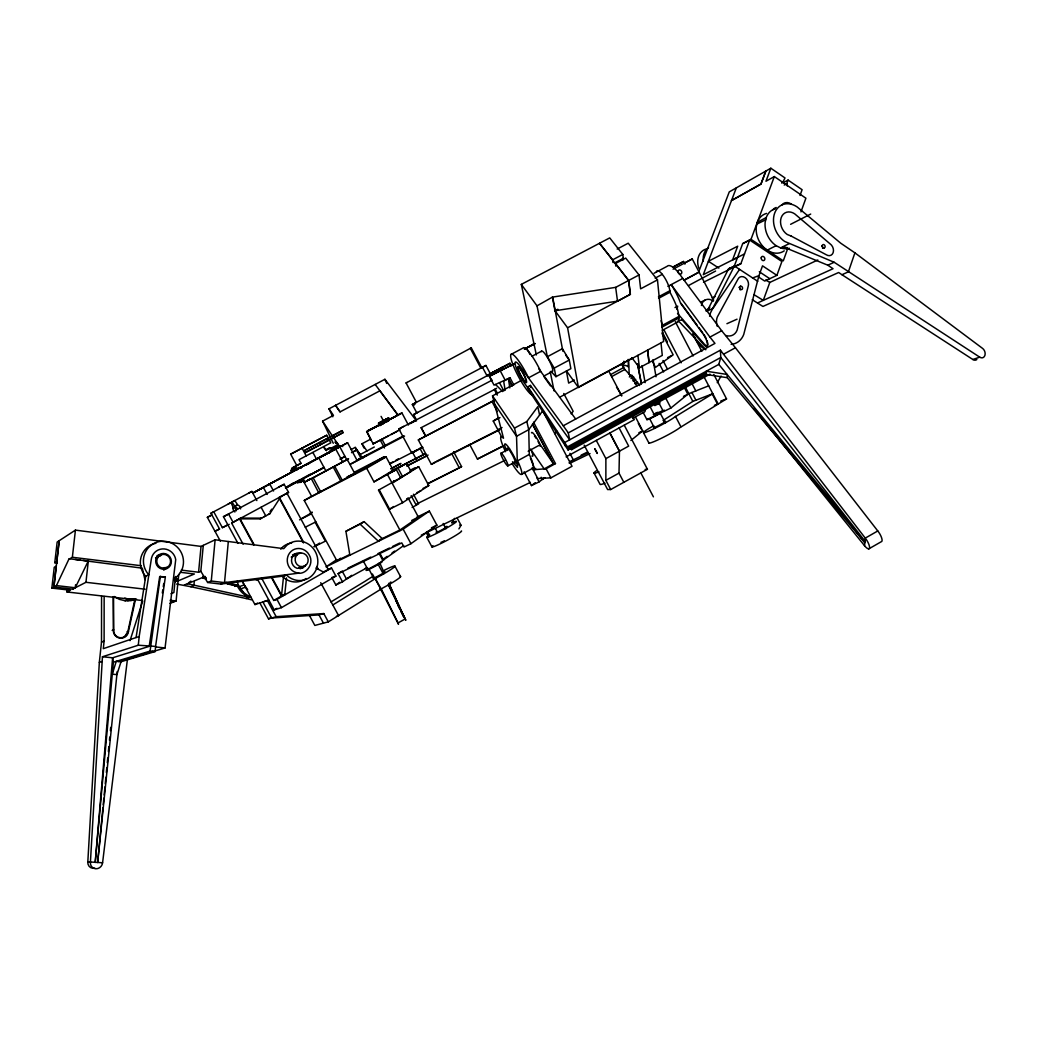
<?xml version="1.0" encoding="UTF-8"?>
<svg xmlns="http://www.w3.org/2000/svg" width="1037" height="1037" viewBox="0 0 1037 1037"><rect width="100%" height="100%" fill="white"/><g stroke="black" fill="none" stroke-linecap="round" stroke-linejoin="round"><path stroke-width="1.5" d="M94.821 868.202A6.365 5.95 -54.6 0 1 87.821 861.838L99.332 662.345L101.509 642.072L101.561 596.119M151.506 652.001L165.052 647.956L175.72 559.643A12.548 12.263 54.7 0 0 151.221 559.824L139.178 636.498L103.298 648.669L104.115 641.151L104.154 596.521M291.151 470.448L291.151 472.211L295.376 469.968L296.491 465.717L292.265 467.959L291.151 470.448L295.376 468.218M624.274 425.248L647.425 469.268L610.715 489.529L605.867 480.338L605.88 458.613L596.275 440.388M623.833 482.283L618.998 473.118L619.452 451.173L609.86 432.973L619.452 451.173M662.215 327.407L662.021 325.514A27.208 7.259 62.2 0 0 661.113 320.692M656.356 272.096A12.898 3.629 62.4 0 1 663.213 275.531A12.898 3.629 62.4 0 1 669.837 290.749L669.98 292.227C674.4 300.795 679.391 310.063 678.807 319.992L677.705 322.066L662.319 330.349M102.443 656.758L112.605 657.795L149.185 646.375L159.685 576.624L165.363 576.844L155.589 646.401L138.284 645.221L102.443 656.758L90.413 862.227A6.403 5.989 -54.9 0 0 95.845 868.773A6.403 5.989 -54.9 0 0 102.585 862.771L127.434 659.208M371.376 440.453L366.865 431.418L372.257 428.553M113.37 662.215L112.605 657.795L95.21 862.447L113.37 662.215L150.067 651.119L160.359 576.326M121.031 661.736L116.909 674.594L112.281 674.206L116.235 661.347L121.031 661.736L155.148 651.547L155.589 646.401M623.496 365.828L623.924 361.213M207.646 582.496L211.276 581.031L215.113 539.797L283.736 548.664L286.912 545.19A19.859 18.718 70 0 1 312.331 547.419A19.859 18.718 70 0 1 313.459 574.031A19.859 18.718 70 0 1 288.247 576.598L286.368 574.744L282.271 576.209L220.777 584.077L207.646 582.496L200.815 571.283L203.291 545.358L215.113 539.797M228.321 541.547L224.523 582.625L220.777 584.077M868.76 548.884L881.23 541.742A8.011 2.528 58.6 0 0 881.644 537.918A8.011 2.528 58.6 0 0 877.782 530.957L865.273 538.112A8.011 2.463 58.7 0 1 869.576 547.769A8.011 2.463 58.7 0 1 864.56 545.721L865.273 538.112L720.391 350.169L568.289 432.909L569.676 439.805L530.4 385.414L527.885 386.762L528.572 389.938L568.082 449.98L706.417 374.513L727.248 377.675L864.845 542.636L849.847 523.698M102.922 807.836L97.647 862.551L117.207 671.535M103.233 804.621L103.856 798.179M104.167 794.964L104.944 786.914M105.255 783.7L105.878 777.27M106.344 772.435L106.811 767.613M107.278 762.778L107.744 757.956M108.366 751.514L108.833 746.692M109.455 740.249L109.766 737.035M110.389 730.605L110.7 727.378M194.269 581.563L193.893 585.477L190.795 586.722L176.614 584.051M181.268 570.104L198.573 572.23L201.048 546.408L203.291 545.358M169.99 603.353L176.096 600.993L178.092 580.668L174.436 580.227M174.099 579.281L178.299 579.061L178.766 574.381M175.46 576.507L173.879 592.555L171.001 593.721M175.525 581.757L175.836 578.698M138.284 645.221L139.178 636.498M131.738 599.334L127.72 600.708M286.51 577.907L284.734 594.927L281.494 595.99L283.581 575.976M75.584 584.738L75.247 587.759L72.577 589.133L53.885 586.994L51.85 588.096L54.248 567.265L56.283 566.059L53.885 586.994L56.452 585.594L75.247 587.759L88.275 561.03L83.478 560.447M72.577 589.133L85.954 582.301L88.417 560.11M144.934 579.657L142.315 568.172L69.116 558.697L56.452 585.594M142.367 600.54L67.003 591.984L67.353 588.847M69.051 559.228L72.357 557.271L75.429 530.114L201.048 546.408M57.346 563.026L54.78 562.715L57.165 542.027L75.429 530.114M53.885 586.994L59.213 540.692L56.802 561.497L54.78 562.715M162.316 592.983L162.796 589.807M163.263 586.644L163.742 583.481M136.067 637.548L145.737 576.183L144.817 575.289A20.221 19.768 54.2 0 1 155.887 543.258M731.124 344.362A21.427 17.188 66.6 0 0 743.736 334.458L758.941 275.648L762.519 265.848L776.894 275.349L781.898 261.518L749.647 240.065L742.673 243.643L733.885 267.196L740.846 263.748L749.647 240.065M134.927 599.127L127.927 631.339A7.181 7.155 -83.3 0 1 120.059 637.729A7.181 7.155 -83.3 0 1 113.707 629.835L113.551 596.664M113.176 596.949L113.383 631.753A7.661 7.635 -83.6 0 0 128.057 633.283L135.458 599.477M775.43 208.696A21.064 16.333 64.6 0 0 766.226 217.563L765.137 222.385A21.064 16.333 64.6 0 0 776.156 245.678L780.563 247.895A21.064 16.333 64.6 0 0 789.429 248.284M766.537 213.415A20.896 16.268 64.6 0 0 757.36 222.242L756.271 227.025A20.896 16.268 64.6 0 0 765.125 248.556A20.896 16.268 64.6 0 0 784.231 250.85M298.06 573.254C306.978 574.278 314.276 563.13 309.246 555.028A12.405 11.705 70 0 0 289.673 552.954A12.405 11.705 70 0 0 296.051 572.593L298.137 572.955M568.082 449.98L567.485 446.882L718.797 364.389L720.78 357.493L720.391 350.169M130.027 640.646L142.73 600.954M854.903 252.847L982.428 348.289A5.289 3.902 70.3 0 1 984.93 355.328A5.289 3.902 70.3 0 1 979.745 357.169L834.176 262.27L784.685 241.44A21.233 16.398 64.7 0 1 774.652 213.181A21.233 16.398 64.7 0 1 797.181 206.972L840.787 243.241L854.903 252.847L848.383 271.85L841.953 274.714L838.661 272.498L762.934 306.446L752.24 299.706M787.64 248.776L783.285 260.831L751.008 239.34L742.699 243.617M800.966 211.872L805.905 198.21L774.328 176.562L765.98 181.242L770.841 168.227L784.996 177.949L783.194 181.592A3.526 2.709 63.5 0 0 781.665 183.056M800.007 195.475L802.094 189.706L788.068 180.075L783.039 182.836M817.804 259.989L769.804 282.427L763.297 300.367L757.58 302.96M784.218 185.053L786.746 183.666L788.068 180.075M751.008 239.34L774.328 176.562M770.841 168.227L736.322 187.878L703.28 274.688L744.488 253.935M698.562 272.251L729.27 191.884L736.322 187.878M739.562 269.361L713.002 308.365L707.143 311.1L728.635 268.764L740.846 263.748M734.533 265.822L710.63 312.565A21.427 17.188 66.6 0 0 709.593 316.246M757.749 281.299L752.629 277.942L758.941 275.648M676.98 309.454L677.679 306.148L674.996 307.587M334.886 442.099L335.91 443.136M717.228 382.692L721.117 376.042M458.911 528.87L461.037 525.292L457.239 518.189M382.692 423.252L366.554 431.794L401.928 412.959L408.384 425.027M269.996 511.798L271.694 509.167M253.663 544.853L239.521 518.85L260.157 518.863L269.879 513.691L280.91 496.554L279.316 497.332L303.763 542.468M454.634 518.344L451.691 522.933L453.208 522.272A16.838 1.283 -28.2 0 1 452.612 524.463A16.838 1.283 -28.2 0 1 433.635 534.82A16.838 1.283 -28.2 0 1 427.866 536.103L429.707 534.807L427.011 531.916L429.681 530.464M707.143 311.1L709.801 307.211M401.928 412.959L381.629 423.848M512.472 461.75L517.489 467.415L516.53 436.279L514.508 428.125L526.822 421.515L537.775 406.724L539.616 415.007M542.468 411.158L528.74 429.681L516.53 436.279L494.688 404.184L492.523 395.875L520.743 380.76M373.981 578.983L368.783 568.743M554.756 433.635L556.804 431.159M571.115 413.789L573.163 411.3L563.752 393.477M280.729 549.156L282.842 546.849A19.729 18.627 70.1 0 1 291.656 542.947M713.832 374.474L726.535 398.895L679.805 427.711A18.147 1.607 -27.5 0 1 660.517 438.677A18.147 1.607 -27.5 0 1 649.058 442.566M704.253 377.287L712.795 393.697L674.348 417.276A18.16 1.478 -27.5 0 1 647.944 431.431A18.16 1.478 -27.5 0 1 653.725 425.74M630.872 440.492L642.759 430.861L635.474 416.978M659.169 403.458L663.447 411.624L670.9 408.008L687.842 394.254L684.251 387.397M502.038 367.539L501.26 367.915M188.578 582.846L190.886 581.096M524.139 471.77L531.462 485.575L539.059 481.907L544.671 477.642M531.462 485.575L535.261 482.698M373.372 577.35C369.859 581.29 391.779 568.652 382.744 572.126M332.073 578.011L335.858 584.985L342.495 581.809L338.114 573.72L401.773 542.895L404.002 547.043L410.963 543.686L436.888 525.15L429.357 511.098L416.563 517.359M383.586 558.93L387.216 556.35M379.749 554.691L382.822 560.395L403.717 545.54M381.201 561.73L383.509 560.084L379.685 552.98M392.064 552.902L394.643 551.075M436.616 531.631C432.675 535.39 453.156 523.957 445.314 526.874M342.495 581.809L351.737 575.315M335.858 584.985L339.812 582.224M338.114 573.72L340.771 571.88M336.701 559.669L326.033 566.837L403.16 529.155L429.357 511.098M654.256 426.557C649.486 430.886 671.911 418.831 663.732 421.553M340.667 558.204L336.662 560.9L349.547 554.601M412.143 507.456L418.611 503.865L413.439 494.221M368.589 568.976L379.698 563.013L378.933 563.143M469.878 444.821L477.448 459.041L502.686 446.079M428.151 483.696L461.582 466.637L453.597 451.678M394.566 480.714L393.529 481.401L395.019 480.714M379.192 489.775L389.627 509.167L402.628 502.699L428.774 485.549L418.689 466.702L410.121 471.044M373.527 443.538L372.944 443.927L397.417 431.133M389.627 509.167L393.658 506.536M360.137 524.203L364.091 521.65L382.277 538.605L378.401 541.249L360.137 524.203L345.917 531.294L349.871 555.184M345.917 531.294L364.091 521.65M314.185 546.551L319.565 543.103M663.006 420.491L692.846 401.41L712.795 393.697L718.135 403.924L714.389 405.324M467.946 445.858L471.459 443.629L436.434 461.361M309.454 615.537L314.846 625.441L328.301 621.863L383.275 587.707A18.303 1.646 -28.5 0 0 400.308 576.326M400.152 530.529L378.453 490.151L400.723 477.785L396.341 469.618L387.734 474L406.66 463.345L411.015 471.472L400.075 477.927M494.442 400.101L418.339 439.947L431.392 464.369L435.034 462.061M659.558 413.387L649.486 418.417L654.619 428.281M353.539 474.065L356.132 472.859L311.644 496.321L304.126 482.412L305.008 481.868M332.799 604.973L377.611 577.22A18.316 1.517 -28.5 0 0 394.669 566.695A18.316 1.517 -28.5 0 0 384.273 570.285M398.273 458.911L395.628 460.454M392.155 483.203L418.689 466.702M501.402 436.434L493.249 421.022L498.447 417.781M173.762 578.75L176.199 577.259A20.351 19.872 54.7 0 0 178.921 548.923A20.351 19.872 54.7 0 0 150.741 545.514A20.351 19.872 54.7 0 0 147.954 573.837L148.887 574.744L145.737 576.183M373.994 481.868L393.23 470.202L386.075 456.889L366.67 468.244L373.994 481.868L396.341 469.618M544.956 477.824L542.325 479.431L541.184 477.266M318.022 458.121L335.599 448.814L342.677 461.906L311.541 478.731M416.304 450.356L411.793 453.078L398.908 429.007L403.639 426.363M393.723 481.272L394.462 480.844M300.937 518.915L311.515 512.978M312.228 512.161L309.622 513.717L311.994 512.511M330.946 601.94L365.737 580.889A18.316 1.517 -28.5 0 1 372.076 576.909M418.339 439.947L494.779 400.23M406.945 499.147L407.93 498.499L406.854 498.966M367.966 466.248L384.429 456.656L354.55 472.107M374.461 443.006L373.035 443.888L388.175 436.071M318.839 492.938L311.398 478.796M496.58 388.279L494.351 389.575L497.28 395.11M337.025 561.03L304.256 500.469L312.007 495.971M255.53 579.346L258.265 580.616L274.209 609.886L276.983 608.291M274.209 609.886L281.442 607.656L335.897 576.118L331.516 568.004L323.077 572.061M259.859 602.964L268.557 618.92L271.15 617.417M261.493 577.946L273.742 600.449L284.281 594.382M273.742 600.449L276.957 599.399L331.516 568.004M304.126 482.412L348.613 458.872L341.277 462.489M241.906 580.642L254.959 604.571L257.617 603.054M245.484 587.188L240.791 588.835M524.307 349.119L534.418 343.636M501.675 367.746L502.452 367.305L501.817 367.629M390.936 468.633L399.154 464.239M300.147 482.399L304.372 480.183L301.702 479.82L297.463 482.036L300.147 482.399L303.452 480.546M340.979 458.665L344.997 456.436L339.89 459.119M352.658 452.184L356.559 450.006L360.902 458.069L357.013 460.285L347.589 442.747L328.988 452.586M335.625 448.827L253.054 492.86M511.358 365.892L509.971 363.274L487.053 375.887L482.49 367.305L485.938 365.452L490.462 373.994L413.633 414.567L416.433 419.829M307.121 480.662L310.335 478.887M379.944 587.901L398.519 624.235L398.027 622.926L405.286 618.908L388.434 584.298M413.633 414.567L417.652 412.35M308.274 480.014L310.672 478.705M605.867 480.338L618.998 473.118M366.955 567.783L346.462 579.009L342.106 570.972M605.88 458.613L628.668 446.117L619.102 427.931M501.04 368.083L501.986 367.578M542.701 410.846L572.035 466.287L550.88 477.863L537.749 478.498L533.122 469.761L535.701 468.361M569.974 447.297L571.633 449.669L709.995 374.137M632.57 418.429L643.925 412.233A25.186 5.937 61.5 0 0 645.416 408.63M566.124 456.863L634.255 419.661L632 415.383M533.511 422.15L555.469 463.604L553.538 463.785L544.166 468.905L530.957 449.747M533.122 469.761L546.058 468.75L555.469 463.604M569.002 462.904L573.604 460.376L569.87 453.312M534.625 343.597L532.668 344.673L534.962 343.506M528.17 451.264L540.251 444.692L553.538 463.785L532.577 424.224M507.819 465.924A7.376 1.102 61.5 0 0 503.671 456.086A7.376 1.102 61.5 0 0 501.623 456.293A7.376 1.102 61.5 0 0 507.819 465.924L515.933 461.517M526.822 421.515L528.74 429.681L529.285 454.439L517.567 460.817L518.707 463.254A21.375 3.292 61.5 0 1 521.222 474.479A21.375 3.292 61.5 0 1 512.071 463.565M723.606 354.187L735.427 347.745L877.782 530.957M567.783 448.425L706.327 372.866M521.52 474.389L533.096 468.076M304.321 482.283L311.113 478.588M629.316 376.962L632.064 375.472L639.609 385.518M631.014 378.557L633.776 377.066M680.026 320.187A27.143 7.635 62.2 0 0 682.022 319.733L704.162 345.075A9.372 2.696 61.7 0 0 707.558 344.491A9.372 2.696 61.7 0 0 703.475 334.51L680.687 303.413A27.143 7.635 62.2 0 0 671.198 284.631L709.93 337.103L721.674 330.738L735.427 347.745M632.933 380.877L635.681 379.386M501.325 453.117L509.465 448.71M634.916 383.755L637.677 382.264M511.008 354.421L523.024 348.03A23.086 4.381 62 0 1 540.057 370.066L540.64 371.35L528.481 377.857L527.898 376.587A23.112 4.2 61.9 0 0 512.226 354.2A23.112 4.2 61.9 0 0 516.348 372.439A23.112 4.2 61.9 0 0 532.046 394.941L532.694 394.877L522.13 379.827A14.259 2.592 61.9 0 1 515.104 363.896A14.259 2.592 61.9 0 1 520.237 366.515L563.26 425.766L714.96 343.39L709.93 337.103M340.81 446.195L305.461 465.276L308.78 463.513M321.159 456.824L347.589 442.747M494.934 371.272L491.836 372.944L494.61 371.518M497.591 369.95L501.234 367.992M291.073 484.279L293.834 482.801M285.46 487.844L302.908 478.29M399.971 429.759L391.027 434.568M219.533 529.039L214.957 531.255L219.559 529.026L210.952 513.237L213.739 511.785L222.385 527.664L228.01 524.618M243.112 544.205L231.64 523.115L241.427 517.606M279.316 497.332L288.558 492.419L284.151 484.266L278.577 487.079M231.64 523.115L288.558 492.419M559.552 397.314L632.077 358.193M566.461 370.909L578.426 387.449L663.615 341.471L657.471 279.873L628.228 243.215L617.158 249.049M610.495 374.655L623.652 367.552L625.026 369.781A25.186 5.937 61.5 0 1 636.977 386.075M611.545 376.651L624.689 369.535M631.844 357.661L639.453 367.746L662.28 355.406L661.01 342.884M416.433 402.33L406.076 382.964L471.278 347.862L481.777 367.668L480.857 368.174L470.331 348.328L471.278 347.862M416.796 412.882L412.324 404.508L416.031 402.525M278.525 479.288C276.348 480.494 282.647 477.072 280.444 478.29M237.953 543.323L223.448 516.685L284.151 484.266M286.251 487.766L324.037 467.454L309.583 475.115M555.936 376.677L570.868 368.666L569.274 360.046L562.391 348.691L547.355 356.728L554.225 368.109L555.936 376.677L550.906 371.337M662.021 325.514L678.95 316.415M661.995 327.135L678.885 318.035M574.342 380.048L568.665 383.094L566.422 371.22M300.989 463.306L296.776 465.535L290.671 454.154L326.681 435.268L330.777 442.825L299.032 459.676L300.989 463.306L292.265 467.959M326.681 435.268L290.671 454.154M333.784 449.228L329.883 447.815L325.683 450.071L323.764 446.558M381.11 423.9L381.694 423.589L380.41 424.276L394.851 416.731L385.492 421.761M381.849 423.381L382.549 423.005L379.309 424.6M259.704 489.283L315.015 459.715M220.362 541.133L207.348 517.333L211.535 515.091M252.963 492.938L269.789 484.072L273.561 491.007M312.111 461.271L268.207 484.797L274.974 481.233M320.822 456.747L327.925 452.923L320.913 456.578M498.953 369.211L500.197 368.55M287.586 486.379L300.315 479.548M303.141 478.031L310.206 474.233M285.616 488.038L324.037 467.454M658.443 296.841L669.837 290.749M658.599 298.319L669.98 292.227M514.417 363.533L489.36 376.314L494.027 385.116L510.035 377.831L513.821 384.973M688.555 285.512L715.595 271.033M554.225 368.109L569.274 360.046L565.619 355.017M544.075 375.951L552.384 371.492M304.45 450.525L342.119 430.64L343.156 432.585L328.755 440.271L305.513 452.508L304.45 450.525L342.119 430.64M305.513 452.508L343.156 432.585M210.952 513.237L231.031 502.556L233.182 507.521A3.902 3.72 58.5 0 0 234.906 511.954M237.577 509.348A3.889 3.694 58.3 0 0 234.932 506.51L231.938 502.038L251.887 491.434L256.852 500.586M673.519 266.794L683.577 261.467L684.951 264.124M672.819 267.209L683.577 261.467M380.086 424.431L373.67 428.009L377.611 425.948M655.164 278.136L662.306 274.325M252.782 493.158L263.398 487.494L267.17 494.442M673.065 269.205L692.262 258.952L713.65 300.173M578.426 387.449L567.589 327.783L630.366 294.327L628.655 280.483L615.472 263.502L625.7 258.083L639.038 274.961L640.633 288.843L657.471 279.873M495.284 371.065L496.645 370.339M497.138 370.092L493.055 372.296L493.806 371.933M350.999 449.617L355.198 447.388L362.769 458.419M363.974 447.984L361.991 443.758L370.481 439.234M489.36 376.314L514.261 363.793M531.929 356.287L541.625 351.115M297.386 483.022L300.211 481.505M407.852 424.392L416.239 419.92M410.302 423.602L416.018 420.542M667.906 286.381L682.774 278.435L721.674 330.738M360.15 454.569L374.305 447.012M612.919 262.452L612.595 259.846L599.503 243.28L628.655 280.483L630.353 294.327L617.508 301.158L555.002 310.75L552.423 297.113L615.667 287.366L639.038 274.961M654.114 273.237L667.232 266.25A27.118 7.829 62.2 0 1 678.963 273.211L682.774 278.435M330.323 448.606L338.114 444.471L339.851 447.219M379.918 425.779L378.505 423.161L388.823 417.781L380.255 422.292L381.577 424.755M332.41 449.164L338.892 445.716L322.585 421.126L333.46 415.383L329.001 408.824L384.908 379.296L416.498 420.905M314.068 460.182L319.072 457.524M316.415 459.106L317.983 458.276M496.179 370.689L499.458 368.861M612.595 259.846L622.809 254.441L609.73 237.901L521.313 284.384L536.336 354.952M614.358 263.087L623.302 258.356L622.809 254.441M547.355 356.728L537.01 305.85L552.423 297.113M340.058 411.883L335.56 405.363L340.058 411.883L379.905 390.819L398.208 415.422M555.002 310.75L557.841 309.246M329.883 447.815L325.774 449.993L326.979 449.98M412.324 404.508L485.938 365.452M328.34 449.254L331.075 447.803M291.527 468.996L295.752 466.767M392.712 462.035L389.782 463.578M757.36 222.242L766.226 217.563M487.351 375.187L509.971 363.274M494.843 371.402L496.749 370.39M395.564 480.494L393.866 481.388M765.734 219.753L756.621 224.238M684.433 263.074L692.262 258.952M493.664 372.024L495.608 370.987M499.367 368.9L501.493 367.785M351.504 452.663L356.559 450.006M398.908 429.007L492.147 380.138M653.336 414.541L655.449 413.426A9.087 0.674 -27.6 0 0 657.445 412.324M298.876 482.477L303.115 480.261M248.945 492.964L251.887 491.434M228.192 504.034L231.031 502.556M231.938 502.038L234.79 500.56L237.81 505.045A3.902 3.72 58.5 0 1 240.584 508.908M359.139 458.976L403.458 435.89M356.637 460.467L367.461 454.932L351.491 463.526M350.389 464.291L404.573 436.071M425.429 435.786L421.126 427.711L495.18 389.147L497.371 393.295M385.945 421.255L400.762 413.569M207.348 517.333L211.859 515M346.591 477.305L386.075 456.889M351.673 475.011L347.849 476.735M304.256 500.469L366.67 468.244M524.735 348.925L534.936 343.701L526.576 347.978L529.998 354.46M267.559 485.212L269.789 484.072M390.093 463.811L421.994 447.44M411.793 453.078L422.927 447.349M234.31 506.393L237.175 504.928M67.003 591.984L70.451 590.222L51.85 588.096M790.609 224.316L810.701 214.063M392.232 470.513L425.066 453.739M392.595 470.539L425.611 453.675M299.589 519.835L311.463 513.782M493.249 421.022L499.99 417.587M406.66 465.963L428.1 455.036M407.321 465.859L427.335 455.658M410.652 470.033L414.943 467.856M406.076 382.964L407.087 382.446M305.267 527.224L315.831 521.87M497.812 429.681L502.038 427.542M472.898 442.89L498.758 429.798M431.392 464.369L499.678 429.798M737.553 257.409L732.576 259.924L737.709 246.184L708.401 261.272L718.848 268.103M391.066 468.88L400.943 463.448L400.101 463.785M223.448 516.685L228.62 514.093L233.131 522.389M667.595 357.609L671.769 355.522M427.555 483.657L461.582 466.637M477.448 459.041L503.515 446.014M423.031 488.427L428.774 485.549M416.978 492.627L421.229 490.501M728.557 268.946L734.455 266.016L752.629 277.942M767.211 250.137L776.156 245.678M314.224 546.706L325.385 541.158L315.131 522.22M378.505 423.161L379.944 422.448L381.253 424.898M703.501 282.271L730.994 268.635M416.783 503.956L505.084 460.247M780.563 247.895L789.118 243.682M391.26 418.442L367.863 430.679L370.844 429.227M155.537 557.841L158.855 556.221M411.715 520.444L418.987 516.893L400.023 529.933L379.438 539.992M654.827 405.584L657.73 404.158M683.5 396.38L687.842 394.254M239.521 518.85L241.038 518.111L261.713 518.137L260.157 518.863M347.849 568.185L370.779 557.076M377.948 553.602L389.419 548.054M392.492 546.525L399.66 543.051M581.148 455.139L586.929 452.339M222.385 527.664L229.229 524.346M431.457 527.781L436.888 525.15M569.715 461.608L588.355 452.586M421.281 535.144L530.387 482.386M569.663 463.396L590.027 453.558M638.857 432.727L642.759 430.861M700.818 302.13L705.03 300.108M712.173 297.969L715.011 296.608M776.894 275.349L764.723 281.066L758.177 276.749M442.955 541.483L444.38 540.808M268.311 514.43L269.879 513.691M264.241 516.646L265.809 515.907L261.104 507.262M167.035 567.459L161.785 567.965A7.013 6.844 54.6 0 1 163.755 554.367L165.544 554.665A7.013 6.844 54.6 0 1 167.035 567.459L163.665 569.002A6.961 6.805 54 0 0 165.103 567.952M787.433 247.636A21.116 16.346 64.6 0 1 782.909 246.741L827.798 265.2L834.176 262.27M726.924 323.7L737.035 319.189M165.363 576.844L159.685 576.624M382.822 560.395L383.509 560.084M114.187 596.495L119.359 599.347L125.062 600.76L129.094 599.036L134.991 598.932M198.573 572.23L200.815 571.283M510.035 377.831L503.645 381.059L505.149 390.366M176.964 581.381L194.386 574.005L180.321 572.281M184.366 584.985L205.209 576.429M367.357 567.615L366.074 568.146A9.164 0.687 -28.4 0 1 365.27 568.393M305.617 564.958A7.946 7.492 70 0 1 302.869 567.745L297.139 568.328A7.946 7.492 70 0 1 291.773 558.463A7.946 7.492 70 0 1 301.028 553.24M688.814 393.684L708.699 385.829M292.551 554.873L295.299 553.797M291.216 557.102L297.036 554.86M654.01 414.191L664.432 410.198M720.728 401.086L726.535 398.895M112.177 630.405L113.707 629.835M234.699 586.372L237.253 585.736A22.101 21.116 70.3 0 0 249.463 597.338L187.438 583.727M237.253 585.736L235.036 585.983M247.636 589.612L244.213 584.881L239.249 586.709L242.645 591.401M304.93 565.891L299.045 568.017A6.805 6.416 70.1 0 0 300.38 566.993M300.082 568.756L302.869 567.745M126.812 632L128.497 631.403M101.509 642.072L104.115 641.151M440.971 542.273L441.801 541.975M190.795 586.722L246.08 598.505L250.747 596.897A22.14 21.155 70.4 0 1 237.123 581.29M841.953 274.714L972.836 359.489L979.745 357.169M332.034 577.389L335.897 576.118M254.959 604.571L268.739 600.06M99.332 662.345L101.924 661.528M118.633 661.541L152.62 651.327L155.148 651.547M130.442 658.314L137.96 656.058M140.98 655.151L148.498 652.908M728.635 268.764L732.576 267.585M268.557 618.92L276.166 616.678L323.803 613.567L328.301 621.863M136.508 599.036L130.921 600.656L125.062 600.76M276.166 616.678L267.352 600.514L262.88 601.978L271.629 618.013L318.981 614.915L323.803 613.567M336.468 616.302L338.632 615.719L320.718 582.703M659.908 412.661L665.43 422.927M299.097 573.111L224.523 582.625L211.276 581.031M285.188 575.846L282.271 576.209L284.138 578.05A19.729 18.627 70.1 0 0 306.032 578.516M629.718 374.837L632.064 375.472M645.157 469.398L647.425 469.268M610.715 489.529L607.617 489.555L584.168 445.132M102.585 862.771L87.821 861.838M150.067 651.119L152.62 651.327M155.796 646.971L165.052 647.956M170.094 600.306L176.096 600.993M85.954 582.301L145.102 589.197M175.422 578.711L178.299 579.061M72.357 557.271L141.33 565.735M75.494 559.474L80.29 560.058M459.598 525.085L461.037 525.292M226.079 583.261L236.747 585.607M226.118 582.418L238.354 585.322M227.297 583.857L237.979 586.398M246.08 598.505L251.511 599.801M206.285 578.892L204.458 578.439A7.09 6.87 65 0 1 202.643 577.972M623.302 258.356L623.017 258.239A4.913 1.309 62.7 0 0 622.731 260.365M315.87 568.004L323.985 572.333M765.708 280.016L769.804 282.427M753.912 294.625L763.297 300.367L833.048 268.713L827.798 265.2M759.291 271.733L769.778 278.694M495.556 384.468L502.686 391.558M678.354 320.835L705.549 349.313M677.524 313.433L703.345 343.027A8.789 2.528 61.7 0 0 707.273 345.593A8.789 2.528 61.7 0 0 706.949 340.486M718.797 364.389L864.988 541.12L720.78 357.493L564.517 442.618L565.126 445.716M753.899 408.461L864.56 545.721M834.863 504.76L837.857 508.545M840.851 512.33L842.861 514.858M844.857 517.385L847.851 521.17M375.174 384.442L397.871 414.904M554.549 310.128L567.589 327.783M538.786 368.835L575.665 419.026M681.063 303.31L697.033 325.087M698.925 327.64L702.684 332.76M521.313 284.384L537.01 305.85M506.263 450.045A13.364 2.061 61.5 0 1 507.611 446.104A13.364 2.061 61.5 0 1 517.23 463.798L517.748 465.328M544.179 376.975L550.504 385.855M563.26 425.766L568.289 432.909M567.485 446.882L527.885 386.762M361.991 443.758L366.929 450.939M492.523 395.875L514.508 428.125M355.198 447.388L360.098 454.582M403.069 615.356L405.856 620.282L400.775 611.104M387.229 418.585L388.564 421.035M388.24 421.191L386.905 418.741L385.453 419.466L386.866 422.085M318.981 614.915L323.453 623.146M240.169 519.057L254.078 544.619M271.85 577.285L281.895 595.756M271.448 577.518L281.494 595.99M276.957 599.399L281.442 607.656M375.316 578.4L380.981 588.886M375.057 578.555L380.722 589.055M313.187 477.876L320.783 491.94M286.951 493.21L328.081 569.183M316.752 566.448L318.281 569.274M279.134 497.98L303.465 542.87M347.33 459.637L354.874 473.663M339.877 446.921L347.201 460.519M327.718 438.34L328.755 440.271M394.98 566.28L400.58 576.663M334.77 466.378L342.353 480.442M333.292 467.156L340.862 481.207M319.111 442.682L320.187 444.679M378.103 564.258L383.509 574.278M318.852 457.848L325.994 471.096M312.928 452.547L316.557 459.248M372.413 574.005L373.955 576.857M363.339 561.095L368.044 569.793M435.514 528.676L436.927 531.32M398.208 468.478L402.576 476.631M381.992 439.338L385.479 445.832M411.158 495.699L416.355 505.382M380.294 440.232L384.468 448.01M427.101 531.929L429.227 535.896M408.072 497.877L418.585 517.463M426.129 532.331L428.411 536.609M426.842 537.399L431.988 547.005M366.683 431.703L372.555 442.656M387.669 474.894L402.628 502.699M403.16 529.155L410.963 543.686M421.152 427.685L425.585 435.709M419.868 448.269L423.446 454.958M412.169 451.626L416.368 459.456M443.149 523.465L445.988 528.766M381.072 416.368L384.636 423.044M381.72 421.566L383.159 424.25M302.013 448.075L306.187 455.865M451.873 453.934L459.404 468.063M508.532 379.049L512.278 386.114L508.363 378.531L509.815 387.877M532.474 424.25L553.434 463.798M500.417 371.181L505.291 380.372M546.058 468.75L550.88 477.863M499.536 382.796L503.839 390.897M488.829 374.966L491.694 380.372M536.751 477.564L539.059 481.907M492.134 401.799L497.306 411.559M594.032 472.95L599.982 484.214A19.742 1.931 -27.7 0 0 604.947 483.19M608.836 371.259L621.617 395.615M640.633 472.535L653.414 496.84M665.702 398.078L670.9 408.008M650.497 407.489L655.06 416.187M621.565 363.728L622.978 366.424M643.16 412.467L646.907 419.596M643.51 432.74L648.942 443.097M638.299 423.42L641.255 429.059M675.333 321.768L693.131 355.937M663.939 329.792L681.153 362.807M691.446 382.523L695.814 390.91M662.319 332.138L667.439 341.951M661.943 333.344L673.156 354.823L655.527 367.357L652.623 361.809M691.886 392.466L695.931 400.217M685.198 386.736L692.846 401.41M662.98 360.5L667.478 369.12M659.117 363.391L663.576 371.92M675.437 416.317L680.881 426.713M692.703 333.81L701.842 351.362M712.263 394.021L717.591 404.249M397.949 605.375L399.362 608.239M395.615 600.06L403.406 615.913L389.419 584.907M381.007 588.368L398.027 622.926M388.408 585.049L404.028 616.898L388.901 583.222M322.585 421.126L333.266 443.279M329.001 408.824L332.786 416.77M786.746 183.666L787.005 184.197A3.526 2.709 63.5 0 1 787.226 185.947M529.285 454.439L530.413 456.889A21.349 3.461 61.5 0 1 532.007 467.933M379.685 562.728L383.638 571.517M530.633 449.008L531.657 451.328A10.668 1.75 61.5 0 1 531.89 455.995M384.908 379.296L386.723 383.405M540.251 444.692L539.927 443.966A10.655 1.828 61.5 0 0 534.599 434.931A10.655 1.828 61.5 0 0 531.488 432.844M530.413 458.147L534.872 469.631M494.688 404.184L503.515 438.184L501.96 436.94A21.375 3.292 61.5 0 0 505.55 451.678M530.4 385.414L530.853 387.527M550.206 371.752L554.108 390.936M571.089 446.96L571.633 449.669M637.612 364.324L641.294 382.834M637.586 364.052L641.397 384.17M552.734 297.528L562.871 351.245M642.02 365.581L645.144 382.666M653.051 359.619L656.032 376.768M615.667 287.366L617.508 301.158M637.911 355.341L639.453 367.746M615.472 263.502L615.784 266.12M649.071 362.535L647.645 350.091L649.006 362.587M706.417 374.513L706.249 371.22L727.131 374.461L727.248 377.675M623.133 362.639L623.276 365.789M628.629 359.761L629.187 374.214M628.176 359.411L628.331 366.929A25.173 6.015 61.5 0 0 624.222 365.711M660.971 411.832A9.087 0.687 -27.6 0 1 662.565 411.78A9.087 0.687 -27.6 0 1 656.499 415.435L654.386 416.537A9.087 0.687 -27.6 0 1 647.697 419.583A9.087 0.687 -27.6 0 1 648.268 418.507M598.945 471.835A19.742 1.776 -27.7 0 1 596.534 470.655M703.916 334.471A8.789 2.528 61.7 0 1 706.132 338.477M677.705 322.066A27.156 7.557 62.2 0 1 675.722 322.507M659.96 402.589A25.147 6.183 61.6 0 1 657.147 404.106M514.002 462.243A8.555 1.322 61.5 0 0 515.246 463.176L515.065 460.856A8.555 1.322 61.5 0 0 509.4 450.175A8.555 1.322 61.5 0 0 507.443 450.46M551.645 371.363A11.524 2.294 62 0 0 551.554 365.646L550.466 363.08A11.524 2.294 62 0 0 546.149 355.393L544.697 353.423A11.524 2.294 62 0 0 541.275 351.712M976.841 359.515A5.263 3.889 70.3 0 1 972.836 359.489M821.758 245.976A1.763 1.348 65.8 0 1 822.587 248.323M698.821 268.246A16.553 13.209 64.4 0 1 706.158 249.023M703.319 261.233A16.644 13.248 64.4 0 1 708.53 247.584M781.911 204.989A9.839 7.583 64.3 0 1 791.322 204.056M772.993 209.733A9.761 7.557 64.3 0 1 776.233 207.504M738.992 287.327A1.776 1.413 65.7 0 1 740.159 289.893M705.951 310.944A21.258 17.11 66.6 0 1 708.271 308.987M725.848 335.508A12.82 10.292 66.6 0 0 737.138 330.09L748.118 286.575A6.74 5.341 65.6 0 0 745.059 277.592A6.74 5.341 65.6 0 0 737.748 279.588L717.319 316.985A12.82 10.292 66.6 0 0 717.306 326.422M701.401 305.474A9.968 8.024 65.8 0 1 713.404 301.158M705.821 349.741A21.09 17.02 66.5 0 1 698.705 344.064L695.658 339.488A21.09 17.02 66.5 0 1 694.505 336.96M534.47 436.097A7.35 1.257 61.5 0 1 536.207 438.379M538.099 441.606A7.35 1.257 61.5 0 1 538.955 443.292M539.655 444.886A7.35 1.257 61.5 0 1 540.147 446.26M616.522 387.203A25.225 5.678 61.5 0 1 621.746 395.875M622.135 364.855A11.809 2.787 61.7 0 1 623.652 367.552M461.387 530.931A16.825 1.4 -28.2 0 1 444.925 541.483A16.825 1.4 -28.2 0 1 432.986 545.669M324.309 448.373A18.16 1.05 61.7 0 1 326.435 450.68M336.299 443.603A18.135 1.18 61.7 0 1 338.114 444.471M414.074 405.234A15.088 1.763 61.8 0 1 415.046 404.184M129.094 599.036A22.723 22.386 46.5 0 1 124.738 598.103M202.863 576.326A7.103 6.883 65 0 0 206.233 577.687L204.406 578.426A7.583 7.35 65.1 0 1 202.733 577.505M244.213 584.881A22.334 21.297 70.4 0 1 242.477 580.824M156.976 556.791A6.961 6.805 54 0 1 160.424 556.001M301.417 566.487A7.894 7.453 70.1 0 1 300.237 568.069M390.897 581.99A7.674 0.687 -28.5 0 1 390.106 582.6M232.781 508.078A2.372 2.255 58.3 0 1 236.125 510.878M381.085 561.86A9.164 0.7 -28.4 0 1 379.075 563.972A9.164 0.7 -28.4 0 1 368.446 569.624L367.163 570.156A9.164 0.7 -28.4 0 1 366.359 569.974M367.163 569.352A9.164 0.7 -28.4 0 1 368.446 568.496M292.564 556.078A6.805 6.416 70.1 0 1 294.119 555.469M126.371 633.879A7.635 7.609 -80 0 1 124.064 637.081M157.028 555.689A7.933 7.752 54.2 0 1 161.007 555.067M166.737 567.524A7.933 7.752 54.2 0 1 163.652 570.078M297.113 469.904A5.691 3.098 61.7 0 1 301.184 468.244M329.52 452.897A5.483 2.878 61.8 0 1 332.877 450.551M340.11 447.232A4.278 2.217 61.8 0 1 342.78 446.545M308.313 463.941A4.446 2.385 61.8 0 1 309.402 463.358M594.784 448.904L597.351 453.48L594.888 448.801M765.824 171.092L760.977 184.042L731.5 200.569L760.977 184.042L765.824 171.092M525.979 381.318L525.759 381.694A7.959 1.452 62 0 1 522.22 377.87A7.959 1.452 62 0 1 518.474 370.092L518.15 368.861A7.959 1.452 62 0 1 520.846 369.924A7.959 1.452 62 0 1 525.629 379.257L525.979 381.318M699.068 272.096L684.044 280.223L699.081 272.083M740.509 286.212L740.172 286.368A1.776 1.413 65.7 0 0 739.614 287.819L739.705 288.273A1.776 1.413 65.7 0 0 741.649 289.569A1.776 1.413 65.7 0 0 742.44 287.508A1.776 1.413 65.7 0 0 740.509 286.212M824.272 247.921L823.909 247.96A1.763 1.348 65.8 0 1 822.574 247.052L822.38 246.637A1.763 1.348 65.8 0 1 823.093 244.602A1.763 1.348 65.8 0 1 824.985 245.873A1.763 1.348 65.8 0 1 824.272 247.921M173.516 601.991L170.522 601.654L173.529 601.991M791.166 236.073L787.213 234.466A12.703 9.813 64.7 0 1 781.224 217.576A12.703 9.813 64.7 0 1 794.692 213.842L830.002 243.786A6.676 5.12 65.9 0 1 833.139 252.665A6.676 5.12 65.9 0 1 826.178 254.7L791.166 236.073M518.176 369.82A9.061 1.646 61.9 0 0 525.979 382.588A9.061 1.646 61.9 0 0 522.194 371.427A9.061 1.646 61.9 0 0 518.176 369.82M761.21 257.889A2.204 1.724 65.2 0 0 763.75 260.572A2.204 1.724 65.2 0 0 764.1 257.046A2.204 1.724 65.2 0 0 761.21 257.889M678.081 271.266A2.217 1.789 64 0 0 680.492 274.183A2.217 1.789 64 0 0 681.179 270.735A2.217 1.789 64 0 0 678.081 271.266M295.351 557.88A6.87 6.468 70.1 0 0 303.361 566.513A6.87 6.468 70.1 0 0 306.239 555.21A6.87 6.468 70.1 0 0 295.351 557.88M155.719 560.537A7.985 7.79 54.7 0 0 166.892 568.6A7.985 7.79 54.7 0 0 168.02 554.964A7.985 7.79 54.7 0 0 155.719 560.537"/></g></svg>
